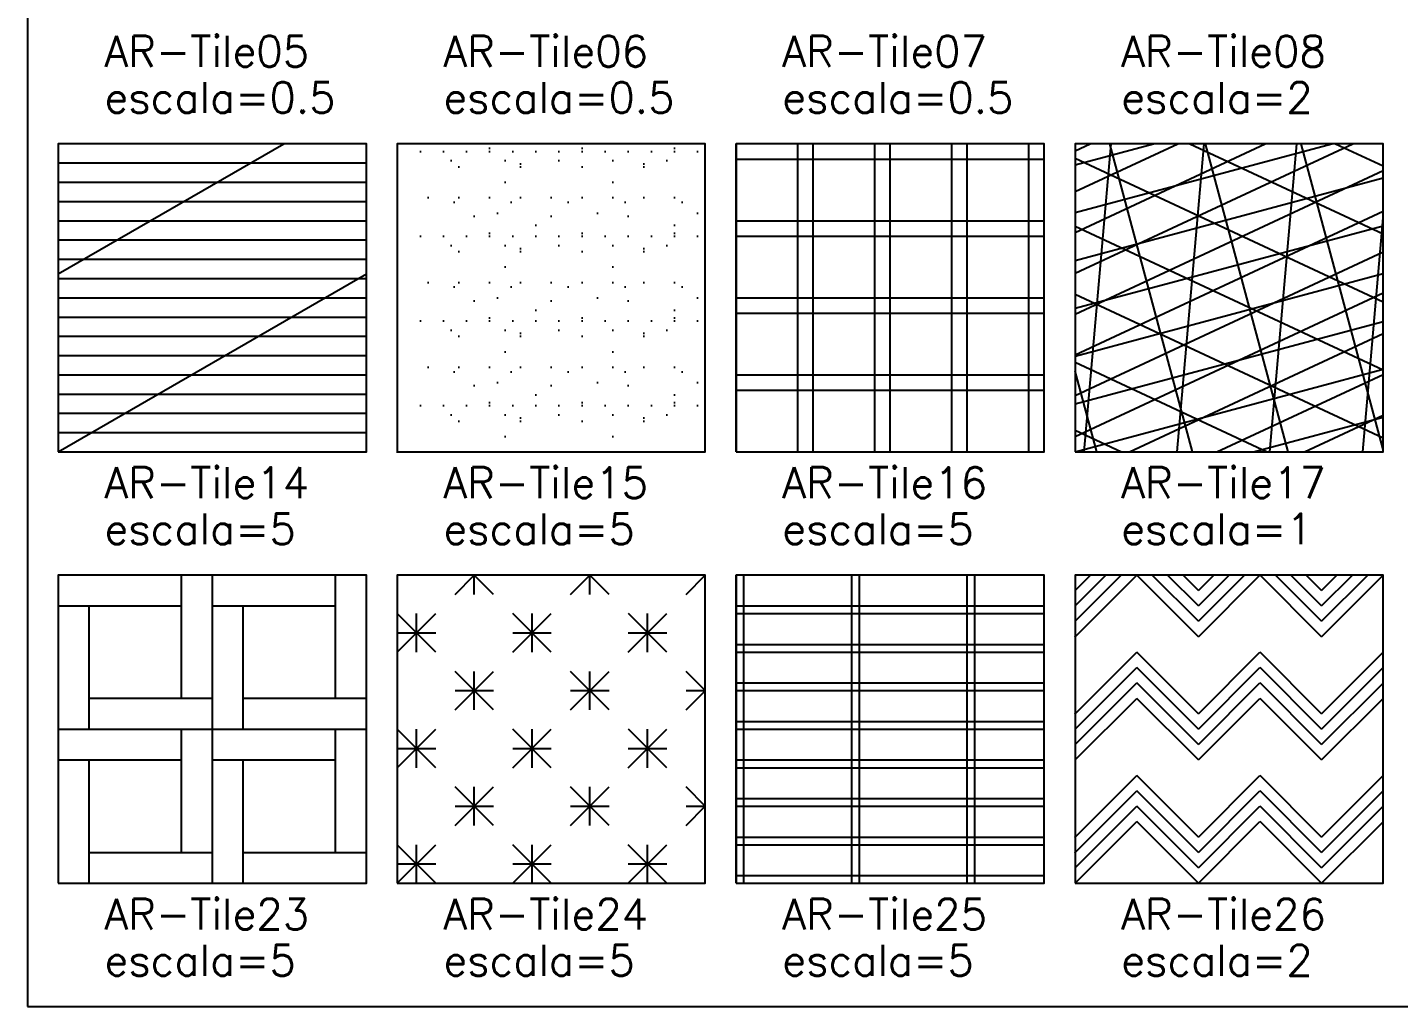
# Model space of a CAD drawing. Header units: inches. Extents: x -1 to 462, y -162 to 137.
# Drawn here: x -1 to 43.5, y -4 to 27.77 of the extents above; entities that cross this region are included whole.
import ezdxf

# ---------------------------------------------------------------- set-up
doc = ezdxf.new("R2010")
doc.units = ezdxf.units.IN
doc.header["$MEASUREMENT"] = 0
doc.layers.add('FORMATO', color=7, linetype='Continuous', plot=False)
for name, color, linetype in [('HATCH', 7, 'Continuous'), ('RECTANGLE', 7, 'Continuous'), ('TEXT', 5, 'Continuous')]:
    doc.layers.add(name, color=color, linetype=linetype)
doc.styles.add('nr', font='simplex.shx')

msp = doc.modelspace()

# ---------------------------------------------------------------- hatches: boundary and pattern name
at = {"layer": 'HATCH'}
h = msp.add_hatch(dxfattribs=at)
h.set_pattern_fill('AR-TILE14', color=256, scale=5, style=0, pattern_type=2)
h.set_pattern_definition([(0, (0, 14), (0, 0.625), []), (30, (0, 14), (-2.5, 4.3301), [])])
h.paths.add_polyline_path([(0, 14), (10, 14), (10, 24), (0, 24)])
h = msp.add_hatch(dxfattribs=at)
h.set_pattern_fill('AR-TILE15', color=256, scale=5, style=0, pattern_type=2)
h.set_pattern_definition([(0, (11, 14), (0, 2.75), [0, -1]), (0, (11, 14.5), (0, 2.75), [0, -3.5]), (0, (11, 15), (0, 2.75), [0, -2]), (0, (11, 15.1), (0, 2.75), [0, -4]), (0, (11, 15.2), (0, 2.75), [0, -1.75]), (0, (11, 15.5), (0, 2.75), [0, -0.75]), (0, (11, 15.6), (0, 2.75), [0, -3]), (0, (11, 15.85), (0, 2.75), [0, -4.5]), (0, (11, 16.15), (0, 2.75), [0, -2.5]), (0, (11, 16.25), (0, 2.75), [0, -3.25]), (0, (11, 16.6), (0, 2.75), [0, -1.85])])
h.paths.add_polyline_path([(11, 14), (21, 14), (21, 24), (11, 24)])
h = msp.add_hatch(dxfattribs=at)
h.set_pattern_fill('AR-TILE16', color=256, scale=5, style=0, pattern_type=2)
h.set_pattern_definition([(0, (22, 14), (0, 2.5), []), (0, (22, 13.5), (0, 2.5), []), (90, (22, 14), (-2.5, 2e-16), []), (90, (21.5, 14), (-2.5, 2e-16), [])])
h.paths.add_polyline_path([(22, 14), (32, 14), (32, 24), (22, 24)])
h = msp.add_hatch(dxfattribs=at)
h.set_pattern_fill('AR-TILE17', color=256, style=0, pattern_type=2)
h.set_pattern_definition([(15, (33, 14), (-0.38823, 1.44889), []), (25, (33, 14.5), (-0.50714, 1.08757), []), (335, (33, 14.7), (0.84524, 1.81262), []), (85, (33.3, 14), (-2.9886, 0.26147), []), (105, (33.7, 14), (-2.8978, -0.77646), [])])
h.paths.add_polyline_path([(33, 14), (43, 14), (43, 24), (33, 24)])
h = msp.add_hatch(dxfattribs=at)
h.set_pattern_fill('AR-TILE23', color=256, scale=5, style=0, pattern_type=2)
h.set_pattern_definition([(0, (0, 0), (0, 5), []), (90, (0, 0), (-5, 3e-16), []), (0, (0, 1), (0, 5), [-1, 4]), (0, (0, 4), (0, 5), [4, -1]), (90, (1, 0), (-5, 3e-16), [4, -1]), (90, (4, 0), (-5, 3e-16), [-1, 4])])
h.paths.add_polyline_path([(0, 0), (10, 0), (10, 10), (0, 10)])
h = msp.add_hatch(dxfattribs=at)
h.set_pattern_fill('AR-TILE24', color=256, scale=5, style=0, pattern_type=2)
h.set_pattern_definition([(0, (11, 0.625), (1.875, 1.875), [1.25, -2.5]), (45, (11, 0), (3e-16, 3.75), [1.76775, -0.88385]), (90, (11.625, 0), (-1.875, 1.875), [1.25, -2.5]), (135, (12.25, 0), (-3.75, 3e-16), [1.76775, -0.88385])])
h.paths.add_polyline_path([(11, 0), (21, 0), (21, 10), (11, 10)])
h = msp.add_hatch(dxfattribs=at)
h.set_pattern_fill('AR-TILE25', color=256, scale=5, style=0, pattern_type=2)
h.set_pattern_definition([(0, (22, 0), (0, 1.25), []), (0, (22, 0.25), (0, 1.25), []), (90, (25.75, 0), (-3.75, 2e-16), [1.25, 0.25]), (90, (26, 0), (-3.75, 2e-16), [1.25, 0.25])])
h.paths.add_polyline_path([(22, 0), (32, 0), (32, 10), (22, 10)])
h = msp.add_hatch(dxfattribs=at)
h.set_pattern_fill('AR-TILE26', color=256, scale=2, style=0, pattern_type=2)
h.set_pattern_definition([(45, (33, 0), (2e-16, 3.99996), [2.8284, -2.8284]), (45, (33, 0.5), (2e-16, 3.99996), [2.8284, -2.8284]), (135, (37, 0), (-3.99996, 4e-16), [2.8284, -2.8284]), (135, (37, 0.5), (-3.99996, 4e-16), [2.8284, -2.8284]), (45, (33, 1), (2e-16, 3.99996), [2.8284, -2.8284]), (45, (33, 1.5), (2e-16, 3.99996), [2.8284, -2.8284]), (135, (37, 1), (-3.99996, 4e-16), [2.8284, -2.8284]), (135, (37, 1.5), (-4, 4e-16), [2.8284, -2.8284])])
h.paths.add_polyline_path([(33, 0), (43, 0), (43, 10), (33, 10)])

# ---------------------------------------------------------------- linework, layer by layer
at = {"layer": 'FORMATO'}
msp.add_lwpolyline([(-1, -4), (99, -4), (99, 137), (-1, 137)], close=True, dxfattribs=at)
at = {"layer": 'RECTANGLE'}
for points in [[(0, 14), (10, 14), (10, 24), (0, 24)], [(11, 14), (21, 14), (21, 24), (11, 24)], [(22, 14), (32, 14), (32, 24), (22, 24)], [(33, 14), (43, 14), (43, 24), (33, 24)], [(0, 0), (10, 0), (10, 10), (0, 10)], [(11, 0), (21, 0), (21, 10), (11, 10)], [(22, 0), (32, 0), (32, 10), (22, 10)], [(33, 0), (43, 0), (43, 10), (33, 10)]]:
    msp.add_lwpolyline(points, close=True, dxfattribs=at)

# ---------------------------------------------------------------- texts
at = {"layer": 'TEXT', "style": 'nr'}
for s, p in [('AR-Tile05', (1.5, 26.5)), ('AR-Tile06', (12.5, 26.5)), ('AR-Tile07', (23.5, 26.5)), ('AR-Tile08', (34.5, 26.5)), ('escala=0.5', (1.5, 25)), ('escala=0.5', (12.5, 25)), ('escala=0.5', (23.5, 25)), ('escala=2', (34.5, 25)), ('AR-Tile14', (1.5, 12.5)), ('AR-Tile15', (12.5, 12.5)), ('AR-Tile16', (23.5, 12.5)), ('AR-Tile17', (34.5, 12.5)), ('escala=5', (1.5, 11)), ('escala=5', (12.5, 11)), ('escala=5', (23.5, 11)), ('escala=1', (34.5, 11)), ('AR-Tile23', (1.5, -1.5)), ('AR-Tile24', (12.5, -1.5)), ('AR-Tile25', (23.5, -1.5)), ('AR-Tile26', (34.5, -1.5)), ('escala=5', (1.5, -3)), ('escala=5', (12.5, -3)), ('escala=5', (23.5, -3)), ('escala=2', (34.5, -3))]:
    msp.add_text(s, height=1, dxfattribs=at).set_placement(p)

doc.saveas('drawing.dxf')
